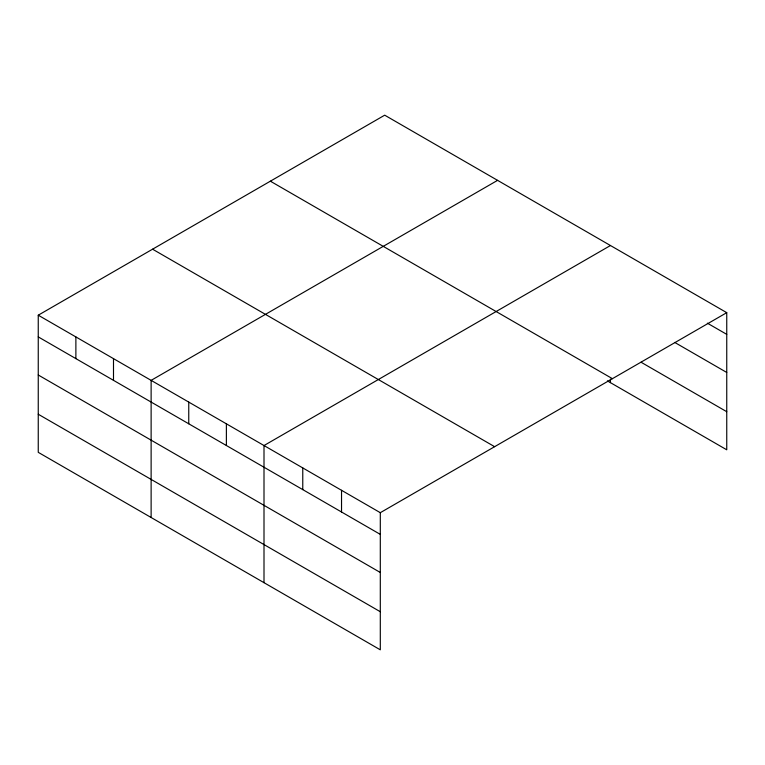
<?xml version="1.0" encoding="UTF-8"?>
<svg xmlns="http://www.w3.org/2000/svg" width="765" height="765" viewBox="0 0 765 765"><rect width="100%" height="100%" fill="white"/><g stroke="black" fill="none" stroke-linecap="round" stroke-linejoin="round"><path stroke-width="1.15" d="M607.4 380.894L726.75 449.801L726.75 312.665L384.699 115.18L38.25 315.199L38.25 452.335L380.301 649.82L380.301 512.684L38.25 315.199M497.575 180.349L151.126 380.368L151.126 517.503M610.451 245.527L264.002 445.546L264.002 582.672M380.301 512.684L726.75 312.665M707.367 323.174L726.75 334.362M674.72 342.424L726.75 372.459M641.06 362.228L726.75 411.704M270.37 181.19L612.421 378.675M152.579 249.199L494.63 446.684M38.25 336.896L380.301 534.381M38.25 374.993L380.301 572.478M38.25 414.238L380.301 611.723M610.451 379.086L610.451 382.653M341.534 490.308L341.534 512.005M302.768 467.922L302.768 489.619M226.383 423.82L226.383 445.517M188.754 402.094L188.754 423.791M113.497 358.651L113.497 380.348M75.878 336.925L75.878 358.622"/></g></svg>
